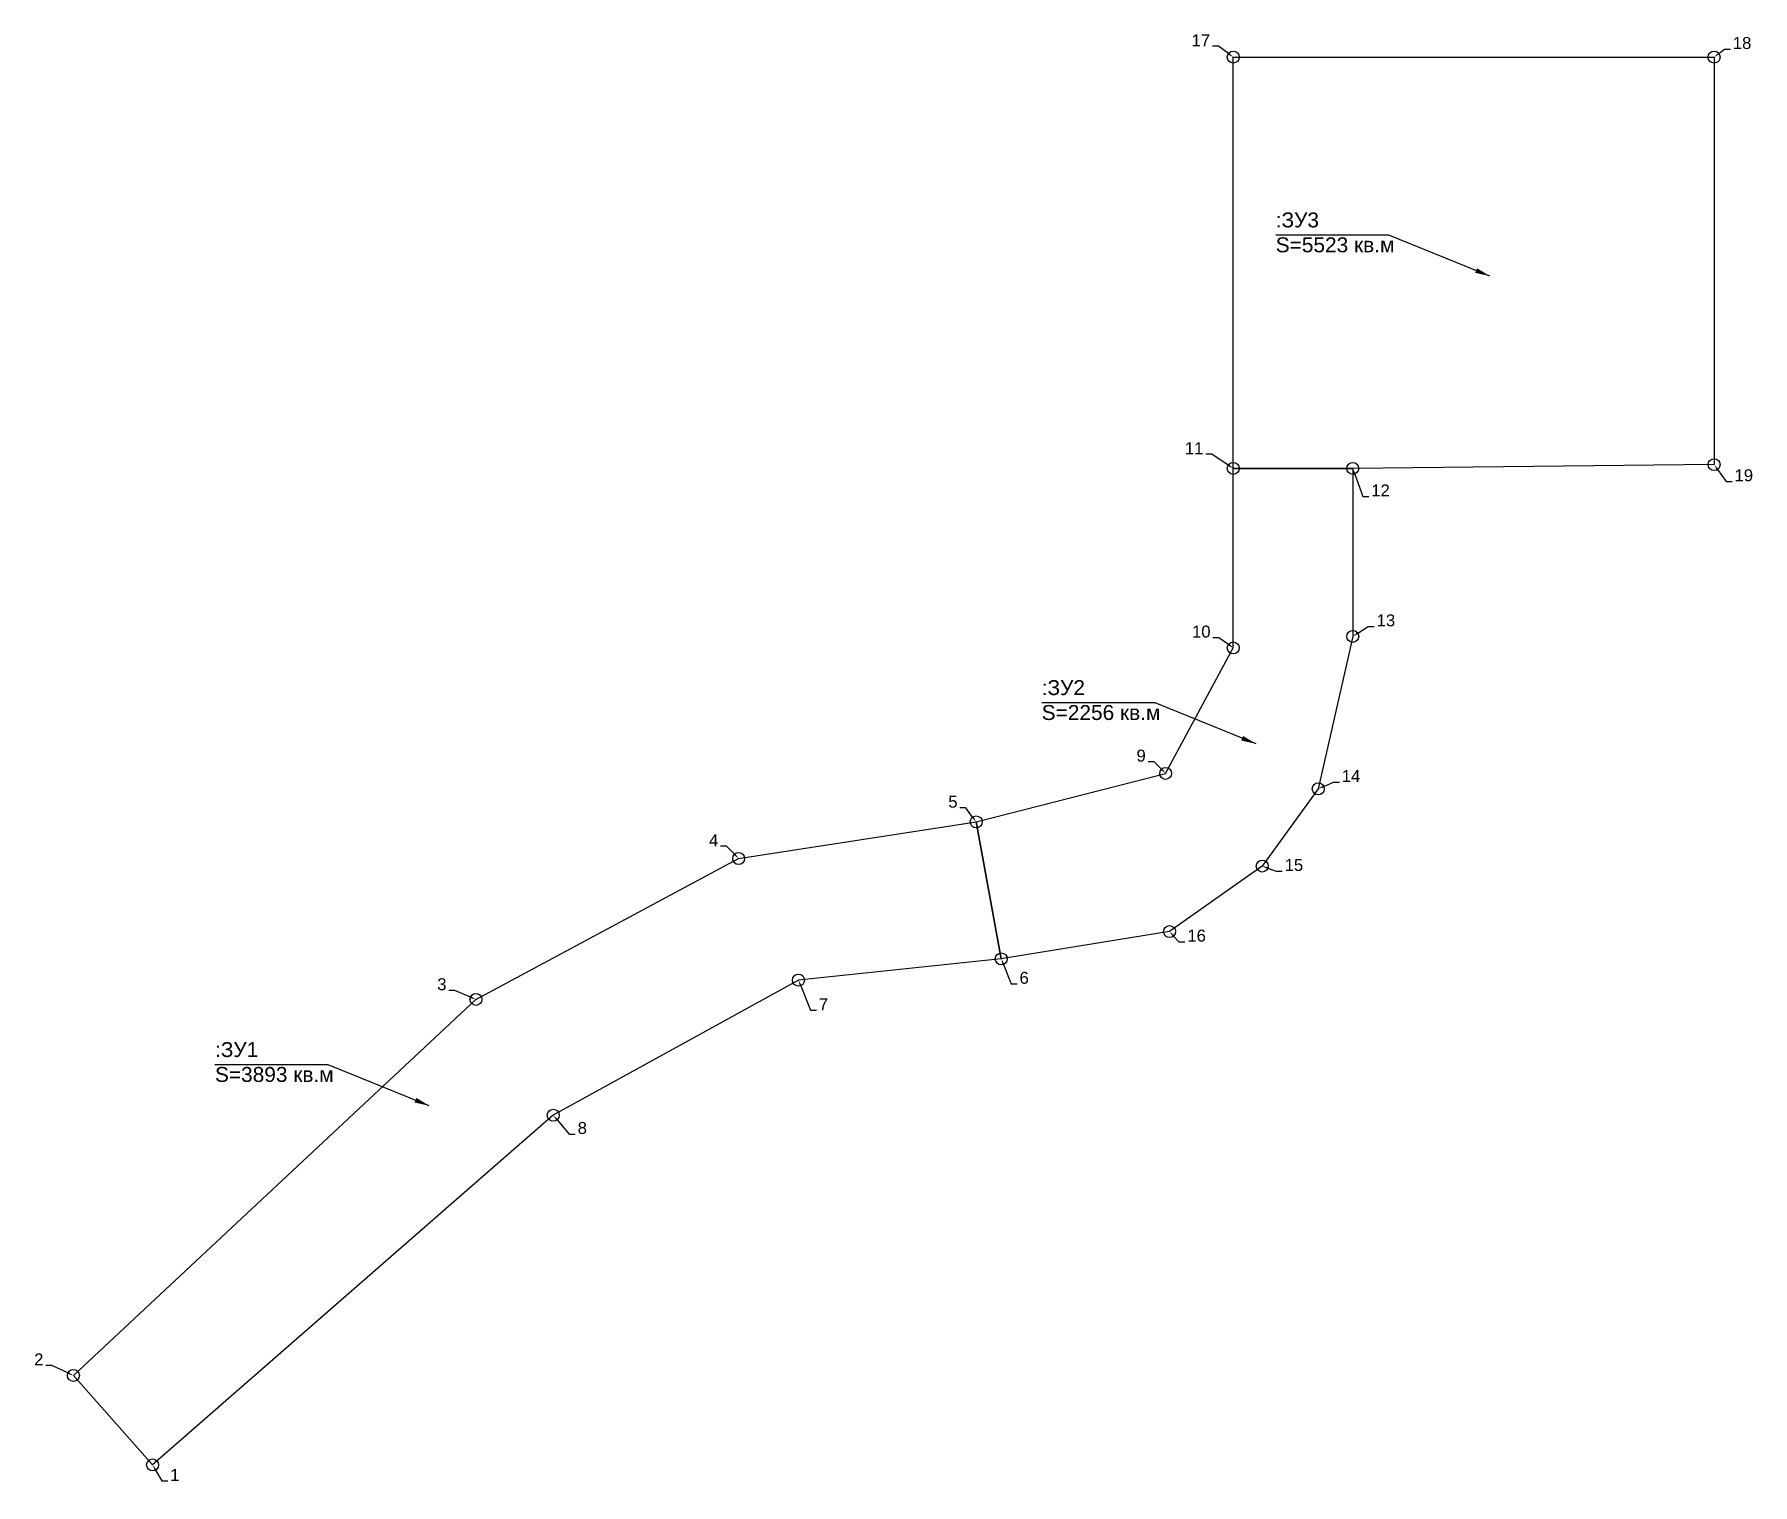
# Model space of a CAD drawing. Header units: millimetres. Extents: x 2734 to 3021, y 1238 to 1481.
import ezdxf
from ezdxf import colors
from ezdxf.entities.mleader import LeaderData, LeaderLine
from ezdxf.math import Vec2, Vec3

# ---------------------------------------------------------------- set-up
doc = ezdxf.new("R2010")
doc.units = ezdxf.units.MM
doc.styles.get("Standard").update_dxf_attribs({"font": 'ARIAL.TTF'})
doc.dimstyles.new('ISO-25', dxfattribs={"dimtxt": 2.5, "dimasz": 2.5, "dimexe": 1.25, "dimexo": 0.625, "dimtad": 1, "dimtxsty": 'Standard', "dimcen": 2.5, "dimadec": 0, "dimazin": 0, "dimtfac": 1, "dimtmove": 0, "dimatfit": 3, "dimfxl": 1, "dimarcsym": 0})

msp = doc.modelspace()

# ---------------------------------------------------------------- linework, layer by layer
for points in [[(2934.26, 1408.04), (2934.26, 1476.88), (3014.77, 1476.88), (3014.77, 1408.67), (2954.26, 1408.04)], [(2895.42, 1325.95), (2891.22, 1348.88), (2922.94, 1357), (2934.26, 1378), (2934.26, 1408.04), (2954.26, 1408.04), (2954.26, 1379.93), (2948.49, 1354.41), (2939.11, 1341.49), (2923.59, 1330.51)], [(2753.33, 1241.24), (2740.07, 1256.22), (2807.47, 1319.16), (2851.45, 1342.75), (2891.22, 1348.88), (2895.42, 1325.95), (2861.47, 1322.39), (2820.41, 1299.78)]]:
    msp.add_lwpolyline(points, close=True)
for centre in [(2934.26, 1476.88), (3014.77, 1476.88), (3014.77, 1408.67), (2934.26, 1408.04), (2954.26, 1408.04), (2954.26, 1379.93), (2934.26, 1378), (2922.94, 1357), (2948.49, 1354.41), (2891.22, 1348.88), (2851.45, 1342.75), (2939.11, 1341.49), (2923.59, 1330.51), (2895.42, 1325.95), (2861.47, 1322.39), (2807.47, 1319.16), (2820.41, 1299.78), (2740.07, 1256.22), (2753.33, 1241.24)]:
    msp.add_circle(centre, 1)

# ---------------------------------------------------------------- texts
at = {"char_height": 2.5, "attachment_point": 4}
for s, insert in [(':ЗУ3\\PS=5523 кв.м', (2941.37, 1447.53)), (':ЗУ2\\PS=2256 кв.м', (2902.19, 1369.25)), (':ЗУ1\\PS=3893 кв.м', (2763.78, 1308.67))]:
    msp.add_mtext(s, dxfattribs=dict(at, insert=insert))

# ---------------------------------------------------------------- leaders
for points in [[(2977.24, 1440.22), (2960.33, 1447.07), (2941.37, 1447.07)], [(2938.07, 1361.94), (2921.16, 1368.79), (2902.19, 1368.79)], [(2799.66, 1301.36), (2782.75, 1308.22), (2763.78, 1308.22)]]:
    msp.add_leader(points, dimstyle='ISO-25')
ml = msp.add_multileader_mtext('Standard')
ml.set_content('17', color=256)
ml.set_leader_properties()
ml.build(insert=Vec2(0, 0))
ml.multileader.update_dxf_attribs({"text_left_attachment_type": 7, "text_right_attachment_type": 7, "dogleg_length": 1, "arrow_head_size": 1})
ctx = ml.context
ctx.base_point, ctx.char_height, ctx.arrow_head_size, ctx.landing_gap_size, ctx.plane_origin = Vec3(2927.3, 1478.69), 2, 1, 0.4, Vec3(2934.26, 1476.88)
ctx.left_attachment, ctx.right_attachment, ctx.text_align_type = 7, 7, 2
notes = []
notes.append((ctx, [(0, (1, 1, 0), (2931.78, 1478.69), (-1, 0), 1, [(0, [(2934.26, 1476.88)], 0, [])])]))
ctx.mtext.insert, ctx.mtext.alignment, ctx.mtext.flow_direction = Vec3(2930.38, 1480.69), 3, 5
ml = msp.add_multileader_mtext('Standard')
ml.set_content('18', color=256)
ml.set_leader_properties()
ml.build(insert=Vec2(0, 0))
ml.multileader.update_dxf_attribs({"text_left_attachment_type": 7, "text_right_attachment_type": 7, "dogleg_length": 1, "arrow_head_size": 1})
ctx = ml.context
ctx.base_point, ctx.char_height, ctx.arrow_head_size, ctx.landing_gap_size, ctx.plane_origin = Vec3(3017.49, 1478.22), 2, 1, 0.4, Vec3(3014.77, 1476.88)
ctx.left_attachment, ctx.right_attachment = 7, 7
notes.append((ctx, [(0, (1, 1, 0), (3016.49, 1478.22), (1, 0), 1, [(0, [(3014.77, 1476.88)], 0, [])])]))
ctx.mtext.insert, ctx.mtext.flow_direction = Vec3(3017.89, 1480.25), 5
ml = msp.add_multileader_mtext('Standard')
ml.set_content('11', color=256)
ml.set_leader_properties()
ml.build(insert=Vec2(0, 0))
ml.multileader.update_dxf_attribs({"text_left_attachment_type": 7, "text_right_attachment_type": 7, "dogleg_length": 1, "arrow_head_size": 1})
ctx = ml.context
ctx.base_point, ctx.char_height, ctx.arrow_head_size, ctx.landing_gap_size, ctx.plane_origin = Vec3(2926.57, 1410.42), 2, 1, 0.4, Vec3(2934.26, 1408.04)
ctx.left_attachment, ctx.right_attachment, ctx.text_align_type = 7, 7, 2
notes.append((ctx, [(0, (1, 1, 0), (2930.66, 1410.42), (-1, 0), 1, [(0, [(2934.26, 1408.04)], 0, [])])]))
ctx.mtext.insert, ctx.mtext.alignment, ctx.mtext.flow_direction = Vec3(2929.26, 1412.42), 3, 5
ml = msp.add_multileader_mtext('Standard')
ml.set_content('12', color=256)
ml.set_leader_properties()
ml.build(insert=Vec2(0, 0))
ml.multileader.update_dxf_attribs({"text_left_attachment_type": 7, "text_right_attachment_type": 7, "dogleg_length": 1, "arrow_head_size": 1})
ctx = ml.context
ctx.base_point, ctx.char_height, ctx.arrow_head_size, ctx.landing_gap_size, ctx.plane_origin = Vec3(2956.96, 1403.36), 2, 1, 0.4, Vec3(2954.26, 1408.04)
ctx.left_attachment, ctx.right_attachment = 7, 7
notes.append((ctx, [(0, (1, 1, 0), (2955.96, 1403.36), (1, 0), 1, [(0, [(2954.26, 1408.04)], 0, [])])]))
ctx.mtext.insert, ctx.mtext.flow_direction = Vec3(2957.36, 1405.36), 5
ml = msp.add_multileader_mtext('Standard')
ml.set_content('19', color=256)
ml.set_leader_properties()
ml.build(insert=Vec2(0, 0))
ml.multileader.update_dxf_attribs({"text_left_attachment_type": 7, "text_right_attachment_type": 7, "dogleg_length": 1, "arrow_head_size": 1})
ctx = ml.context
ctx.base_point, ctx.char_height, ctx.arrow_head_size, ctx.landing_gap_size, ctx.plane_origin = Vec3(3017.78, 1405.86), 2, 1, 0.4, Vec3(3014.77, 1408.67)
ctx.left_attachment, ctx.right_attachment = 7, 7
notes.append((ctx, [(0, (1, 1, 0), (3016.78, 1405.86), (1, 0), 1, [(0, [(3014.77, 1408.67)], 0, [])])]))
ctx.mtext.insert, ctx.mtext.flow_direction = Vec3(3018.18, 1407.89), 5
ml = msp.add_multileader_mtext('Standard')
ml.set_content('10', color=256)
ml.set_leader_properties()
ml.build(insert=Vec2(0, 0))
ml.multileader.update_dxf_attribs({"text_left_attachment_type": 7, "text_right_attachment_type": 7, "dogleg_length": 1, "arrow_head_size": 1})
ctx = ml.context
ctx.base_point, ctx.char_height, ctx.arrow_head_size, ctx.landing_gap_size, ctx.plane_origin = Vec3(2927.39, 1379.7), 2, 1, 0.4, Vec3(2934.26, 1378)
ctx.left_attachment, ctx.right_attachment, ctx.text_align_type = 7, 7, 2
notes.append((ctx, [(0, (1, 1, 0), (2931.86, 1379.7), (-1, 0), 1, [(0, [(2934.26, 1378)], 0, [])])]))
ctx.mtext.insert, ctx.mtext.alignment, ctx.mtext.flow_direction = Vec3(2930.46, 1381.74), 3, 5
ml = msp.add_multileader_mtext('Standard')
ml.set_content('13', color=256)
ml.set_leader_properties()
ml.build(insert=Vec2(0, 0))
ml.multileader.update_dxf_attribs({"text_left_attachment_type": 7, "text_right_attachment_type": 7, "dogleg_length": 1, "arrow_head_size": 1})
ctx = ml.context
ctx.base_point, ctx.char_height, ctx.arrow_head_size, ctx.landing_gap_size, ctx.plane_origin = Vec3(2957.86, 1381.58), 2, 1, 0.4, Vec3(2954.26, 1379.93)
ctx.left_attachment, ctx.right_attachment = 7, 7
notes.append((ctx, [(0, (1, 1, 0), (2956.86, 1381.58), (1, 0), 1, [(0, [(2954.26, 1379.93)], 0, [])])]))
ctx.mtext.insert, ctx.mtext.flow_direction = Vec3(2958.26, 1383.61), 5
ml = msp.add_multileader_mtext('Standard')
ml.set_content('9', color=256)
ml.set_leader_properties()
ml.build(insert=Vec2(0, 0))
ml.multileader.update_dxf_attribs({"text_left_attachment_type": 7, "text_right_attachment_type": 7, "dogleg_length": 1, "arrow_head_size": 1})
ctx = ml.context
ctx.base_point, ctx.char_height, ctx.arrow_head_size, ctx.landing_gap_size, ctx.plane_origin = Vec3(2917.9, 1358.93), 2, 1, 0.4, Vec3(2922.94, 1357)
ctx.left_attachment, ctx.right_attachment, ctx.text_align_type = 7, 7, 2
notes.append((ctx, [(0, (1, 1, 0), (2921.01, 1358.93), (-1, 0), 1, [(0, [(2922.94, 1357)], 0, [])])]))
ctx.mtext.insert, ctx.mtext.alignment, ctx.mtext.flow_direction = Vec3(2919.61, 1360.97), 3, 5
ml = msp.add_multileader_mtext('Standard')
ml.set_content('14', color=256)
ml.set_leader_properties()
ml.build(insert=Vec2(0, 0))
ml.multileader.update_dxf_attribs({"text_left_attachment_type": 7, "text_right_attachment_type": 7, "dogleg_length": 1, "arrow_head_size": 1})
ctx = ml.context
ctx.base_point, ctx.char_height, ctx.arrow_head_size, ctx.landing_gap_size, ctx.plane_origin = Vec3(2952.02, 1355.55), 2, 1, 0.4, Vec3(2948.49, 1354.41)
ctx.left_attachment, ctx.right_attachment = 7, 7
notes.append((ctx, [(0, (1, 1, 0), (2951.02, 1355.55), (1, 0), 1, [(0, [(2948.49, 1354.41)], 0, [])])]))
ctx.mtext.insert, ctx.mtext.flow_direction = Vec3(2952.42, 1357.55), 5
ml = msp.add_multileader_mtext('Standard')
ml.set_content('5', color=256)
ml.set_leader_properties()
ml.build(insert=Vec2(0, 0))
ml.multileader.update_dxf_attribs({"text_left_attachment_type": 7, "text_right_attachment_type": 7, "dogleg_length": 1, "arrow_head_size": 1})
ctx = ml.context
ctx.base_point, ctx.char_height, ctx.arrow_head_size, ctx.landing_gap_size, ctx.plane_origin = Vec3(2886.37, 1351.23), 2, 1, 0.4, Vec3(2891.22, 1348.88)
ctx.left_attachment, ctx.right_attachment, ctx.text_align_type = 7, 7, 2
notes.append((ctx, [(0, (1, 1, 0), (2889.5, 1351.23), (-1, 0), 1, [(0, [(2891.22, 1348.88)], 0, [])])]))
ctx.mtext.insert, ctx.mtext.alignment, ctx.mtext.flow_direction = Vec3(2888.1, 1353.26), 3, 5
ml = msp.add_multileader_mtext('Standard')
ml.set_content('4', color=256)
ml.set_leader_properties()
ml.build(insert=Vec2(0, 0))
ml.multileader.update_dxf_attribs({"text_left_attachment_type": 7, "text_right_attachment_type": 7, "dogleg_length": 1, "arrow_head_size": 1})
ctx = ml.context
ctx.base_point, ctx.char_height, ctx.arrow_head_size, ctx.landing_gap_size, ctx.plane_origin = Vec3(2846.26, 1344.8), 2, 1, 0.4, Vec3(2851.45, 1342.75)
ctx.left_attachment, ctx.right_attachment, ctx.text_align_type = 7, 7, 2
notes.append((ctx, [(0, (1, 1, 0), (2849.44, 1344.8), (-1, 0), 1, [(0, [(2851.45, 1342.75)], 0, [])])]))
ctx.mtext.insert, ctx.mtext.alignment, ctx.mtext.flow_direction = Vec3(2848.04, 1346.8), 3, 5
ml = msp.add_multileader_mtext('Standard')
ml.set_content('15', color=256)
ml.set_leader_properties()
ml.build(insert=Vec2(0, 0))
ml.multileader.update_dxf_attribs({"text_left_attachment_type": 7, "text_right_attachment_type": 7, "dogleg_length": 1, "arrow_head_size": 1})
ctx = ml.context
ctx.base_point, ctx.char_height, ctx.arrow_head_size, ctx.landing_gap_size, ctx.plane_origin = Vec3(2942.46, 1340.62), 2, 1, 0.4, Vec3(2939.11, 1341.49)
ctx.left_attachment, ctx.right_attachment = 7, 7
notes.append((ctx, [(0, (1, 1, 0), (2941.46, 1340.62), (1, 0), 1, [(0, [(2939.11, 1341.49)], 0, [])])]))
ctx.mtext.insert, ctx.mtext.flow_direction = Vec3(2942.86, 1342.66), 5
ml = msp.add_multileader_mtext('Standard')
ml.set_content('16', color=256)
ml.set_leader_properties()
ml.build(insert=Vec2(0, 0))
ml.multileader.update_dxf_attribs({"text_left_attachment_type": 7, "text_right_attachment_type": 7, "dogleg_length": 1, "arrow_head_size": 1})
ctx = ml.context
ctx.base_point, ctx.char_height, ctx.arrow_head_size, ctx.landing_gap_size, ctx.plane_origin = Vec3(2926.17, 1328.81), 2, 1, 0.4, Vec3(2923.59, 1330.51)
ctx.left_attachment, ctx.right_attachment = 7, 7
notes.append((ctx, [(0, (1, 1, 0), (2925.17, 1328.81), (1, 0), 1, [(0, [(2923.59, 1330.51)], 0, [])])]))
ctx.mtext.insert, ctx.mtext.flow_direction = Vec3(2926.57, 1330.84), 5
ml = msp.add_multileader_mtext('Standard')
ml.set_content('6', color=256)
ml.set_leader_properties()
ml.build(insert=Vec2(0, 0))
ml.multileader.update_dxf_attribs({"text_left_attachment_type": 7, "text_right_attachment_type": 7, "dogleg_length": 1, "arrow_head_size": 1})
ctx = ml.context
ctx.base_point, ctx.char_height, ctx.arrow_head_size, ctx.landing_gap_size, ctx.plane_origin = Vec3(2898.08, 1321.75), 2, 1, 0.4, Vec3(2895.42, 1325.95)
ctx.left_attachment, ctx.right_attachment = 7, 7
notes.append((ctx, [(0, (1, 1, 0), (2897.08, 1321.75), (1, 0), 1, [(0, [(2895.42, 1325.95)], 0, [])])]))
ctx.mtext.insert, ctx.mtext.flow_direction = Vec3(2898.48, 1323.78), 5
ml = msp.add_multileader_mtext('Standard')
ml.set_content('3', color=256)
ml.set_leader_properties()
ml.build(insert=Vec2(0, 0))
ml.multileader.update_dxf_attribs({"text_left_attachment_type": 7, "text_right_attachment_type": 7, "dogleg_length": 1, "arrow_head_size": 1})
ctx = ml.context
ctx.base_point, ctx.char_height, ctx.arrow_head_size, ctx.landing_gap_size, ctx.plane_origin = Vec3(2800.83, 1320.66), 2, 1, 0.4, Vec3(2807.47, 1319.16)
ctx.left_attachment, ctx.right_attachment, ctx.text_align_type = 7, 7, 2
notes.append((ctx, [(0, (1, 1, 0), (2803.94, 1320.66), (-1, 0), 1, [(0, [(2807.47, 1319.16)], 0, [])])]))
ctx.mtext.insert, ctx.mtext.alignment, ctx.mtext.flow_direction = Vec3(2802.54, 1322.7), 3, 5
ml = msp.add_multileader_mtext('Standard')
ml.set_content('7', color=256)
ml.set_leader_properties()
ml.build(insert=Vec2(0, 0))
ml.multileader.update_dxf_attribs({"text_left_attachment_type": 7, "text_right_attachment_type": 7, "dogleg_length": 1, "arrow_head_size": 1})
ctx = ml.context
ctx.base_point, ctx.char_height, ctx.arrow_head_size, ctx.landing_gap_size, ctx.plane_origin = Vec3(2864.49, 1317.36), 2, 1, 0.4, Vec3(2861.47, 1322.39)
ctx.left_attachment, ctx.right_attachment = 7, 7
notes.append((ctx, [(0, (1, 1, 0), (2863.49, 1317.36), (1, 0), 1, [(0, [(2861.47, 1322.39)], 0, [])])]))
ctx.mtext.insert, ctx.mtext.flow_direction = Vec3(2864.89, 1319.36), 5
ml = msp.add_multileader_mtext('Standard')
ml.set_content('8', color=256)
ml.set_leader_properties()
ml.build(insert=Vec2(0, 0))
ml.multileader.update_dxf_attribs({"text_left_attachment_type": 7, "text_right_attachment_type": 7, "dogleg_length": 1, "arrow_head_size": 1})
ctx = ml.context
ctx.base_point, ctx.char_height, ctx.arrow_head_size, ctx.landing_gap_size, ctx.plane_origin = Vec3(2824.1, 1296.62), 2, 1, 0.4, Vec3(2820.41, 1299.78)
ctx.left_attachment, ctx.right_attachment = 7, 7
notes.append((ctx, [(0, (1, 1, 0), (2823.1, 1296.62), (1, 0), 1, [(0, [(2820.41, 1299.78)], 0, [])])]))
ctx.mtext.insert, ctx.mtext.flow_direction = Vec3(2824.5, 1298.65), 5
ml = msp.add_multileader_mtext('Standard')
ml.set_content('2', color=256)
ml.set_leader_properties()
ml.build(insert=Vec2(0, 0))
ml.multileader.update_dxf_attribs({"text_left_attachment_type": 7, "text_right_attachment_type": 7, "dogleg_length": 1, "arrow_head_size": 1})
ctx = ml.context
ctx.base_point, ctx.char_height, ctx.arrow_head_size, ctx.landing_gap_size, ctx.plane_origin = Vec3(2733.33, 1257.91), 2, 1, 0.4, Vec3(2740.07, 1256.22)
ctx.left_attachment, ctx.right_attachment, ctx.text_align_type = 7, 7, 2
notes.append((ctx, [(0, (1, 1, 0), (2736.45, 1257.91), (-1, 0), 1, [(0, [(2740.07, 1256.22)], 0, [])])]))
ctx.mtext.insert, ctx.mtext.alignment, ctx.mtext.flow_direction = Vec3(2735.05, 1259.91), 3, 5
ml = msp.add_multileader_mtext('Standard')
ml.set_content('1', color=256)
ml.set_leader_properties()
ml.build(insert=Vec2(0, 0))
ml.multileader.update_dxf_attribs({"text_left_attachment_type": 7, "text_right_attachment_type": 7, "dogleg_length": 1, "arrow_head_size": 1})
ctx = ml.context
ctx.base_point, ctx.char_height, ctx.arrow_head_size, ctx.landing_gap_size, ctx.plane_origin = Vec3(2755.88, 1238.58), 2, 1, 0.4, Vec3(2753.33, 1241.24)
ctx.left_attachment, ctx.right_attachment = 7, 7
notes.append((ctx, [(0, (1, 1, 0), (2754.88, 1238.58), (1, 0), 1, [(0, [(2753.33, 1241.24)], 0, [])])]))
ctx.mtext.insert, ctx.mtext.flow_direction = Vec3(2756.28, 1240.58), 5
for ctx, leaders in notes:
    for number, flags, end, landing, length, lines in leaders:
        leader = LeaderData()
        leader.index, (leader.has_last_leader_line, leader.has_dogleg_vector, leader.attachment_direction) = number, flags
        leader.last_leader_point, leader.dogleg_vector, leader.dogleg_length = Vec3(end), Vec3(landing), length
        for number, points, colour, breaks in lines:
            line = LeaderLine()
            line.index, line.vertices, line.color, line.breaks = number, Vec3.list(points), colors.encode_raw_color(colour), breaks
            leader.lines.append(line)
        ctx.leaders.append(leader)

doc.saveas('drawing.dxf')
